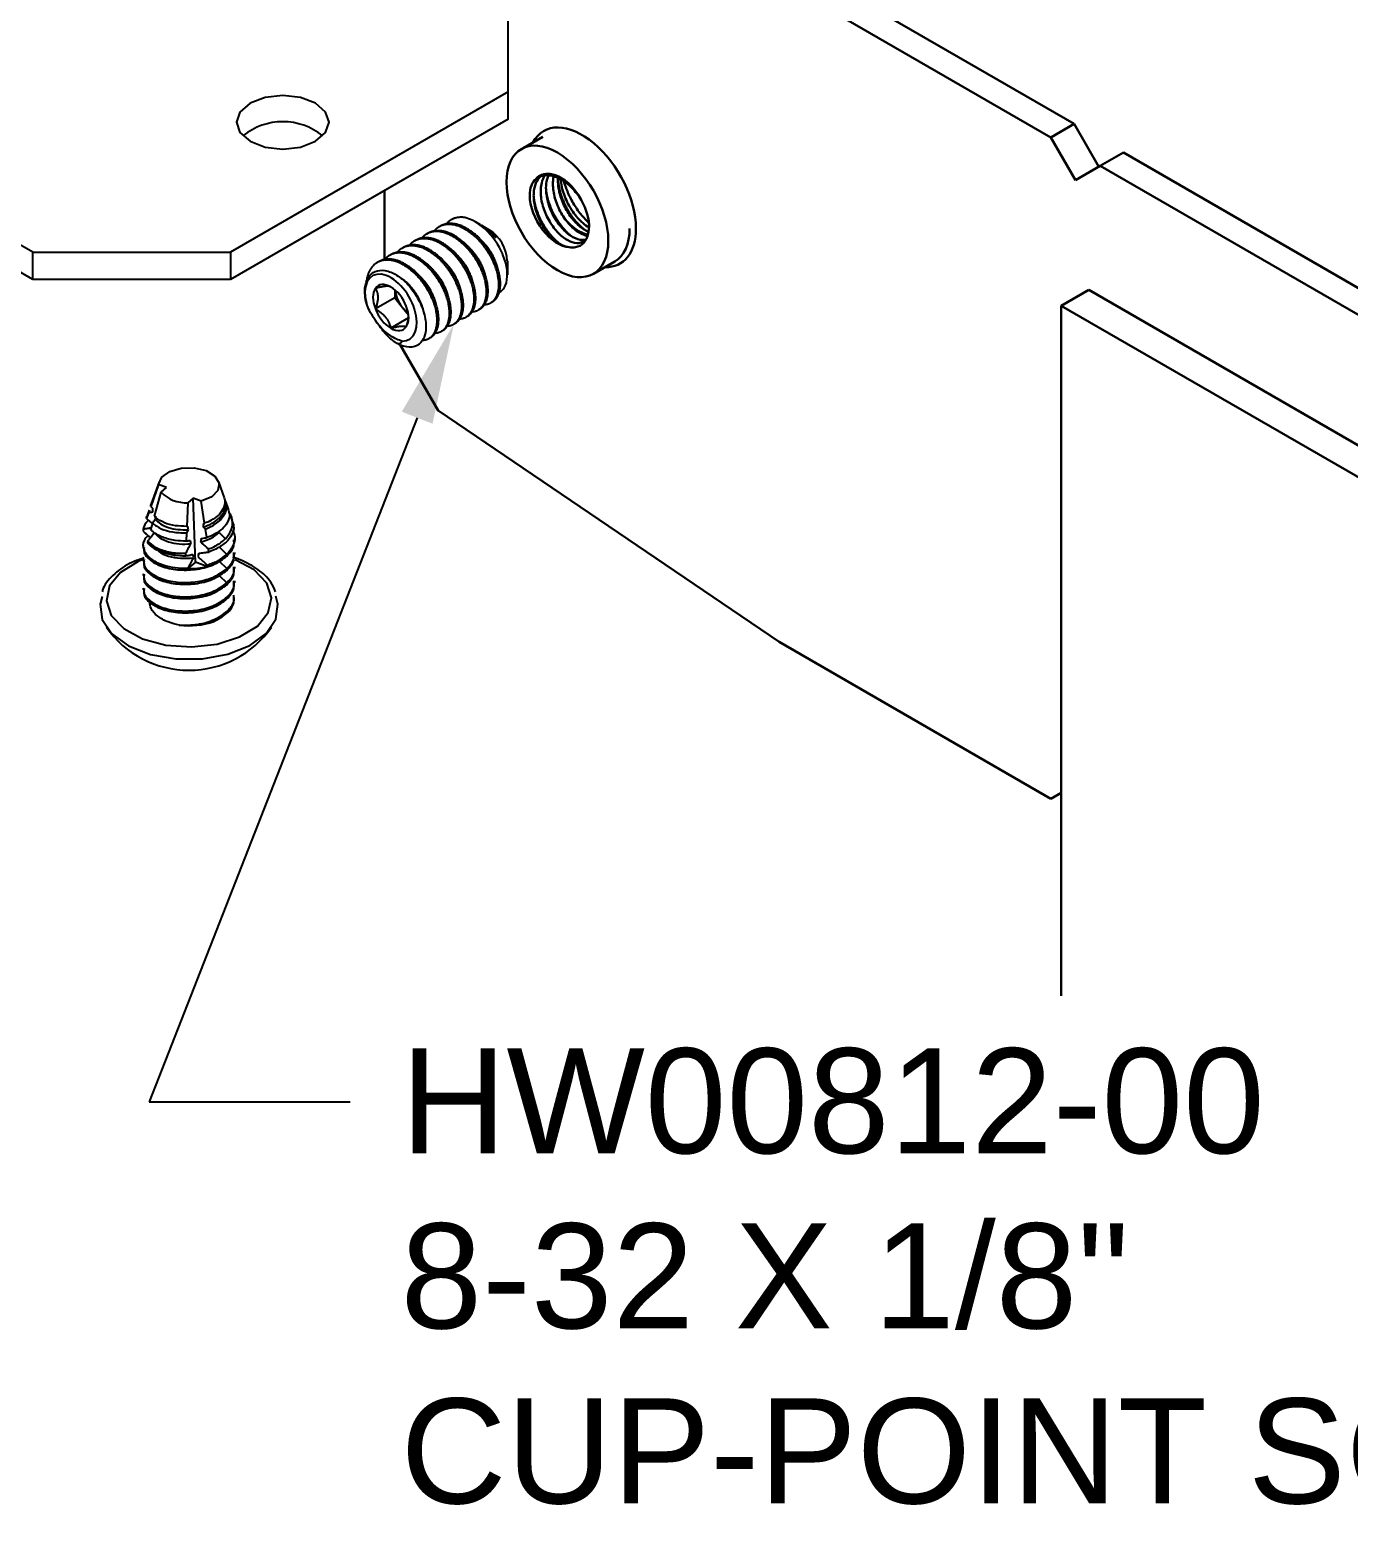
# Model space of a CAD drawing. Extents: x -0.9 to 11.7, y -14.6 to 0.
# Drawn here: x 6.532 to 8.894, y -8.118 to -5.421 of the extents above; entities that cross this region are included whole.
import ezdxf
from ezdxf import colors
from ezdxf.entities.mleader import LeaderData, LeaderLine
from ezdxf.math import Vec2, Vec3

# ---------------------------------------------------------------- set-up
doc = ezdxf.new("R2010")
doc.units = 0
doc.header["$LTSCALE"] = 0.5
doc.header["$MEASUREMENT"] = 0
for name, color, linetype in [('Brackets', 181, 'CONTINUOUS'), ('FAB DWG', 221, 'CONTINUOUS'), ('Hardware', 242, 'CONTINUOUS'), ('Housing', 150, 'CONTINUOUS'), ('Mounting', 4, 'CONTINUOUS')]:
    doc.layers.add(name, color=color, linetype=linetype)
doc.styles.get("Standard").update_dxf_attribs({"font": 'arial.ttf'})

msp = doc.modelspace()

# ---------------------------------------------------------------- linework, layer by layer
at = {"layer": 'Brackets', "lineweight": 30, "transparency": 16777216, "extrusion": (1.72083e-15, 0.816497, 0.57735)}
for p, q in [((7.9154, -5.3078), (8.4016, -5.5885)), ((7.8737, -5.3319), (8.3599, -5.6126)), ((8.4016, -5.5885), (8.3599, -5.6126)), ((8.4016, -5.5885), (8.4458, -5.6651)), ((7.4118, -5.6334), (7.45, -5.6113)), ((8.3599, -5.6126), (8.4041, -5.6891)), ((8.4041, -5.6891), (8.4482, -5.6636)), ((8.49, -5.6395), (8.4482, -5.6636)), ((8.4482, -5.6636), (9.1664, -6.0783)), ((8.49, -5.6395), (9.2081, -6.0542)), ((7.1666, -5.8313), (7.1666, -5.7079)), ((7.5408, -5.8568), (7.579, -5.8347)), ((7.2631, -6.1016), (7.1951, -5.9839)), ((7.8737, -6.5158), (7.2631, -6.1016)), ((8.3599, -6.7965), (7.8737, -6.5158)), ((8.3785, -6.7857), (8.3599, -6.7965))]:
    msp.add_line(p, q, dxfattribs=at)
at = {"layer": 'Brackets', "lineweight": 30, "transparency": 16777216}
for centre, major_axis, start_param, end_param in [((7.5202, -5.7198), (-0.0685, 0.1186), -2.356194, 0.343428), ((7.4763, -5.7451), (-0.035, 0.0606), 0.094528, 0.785398), ((7.4763, -5.7451), (0.035, -0.0606), -2.356194, -0.33992), ((7.5145, -5.723), (0.035, -0.0606), -1.337844, -0.443283), ((7.5202, -5.7198), (0.0685, -0.1186), -0.343428, 0.785398)]:
    msp.add_ellipse(centre, major_axis=major_axis, ratio=0.57735, start_param=start_param, end_param=end_param, dxfattribs=at)
at = {"layer": 'Brackets', "lineweight": 30, "transparency": 16777216, "extrusion": (-6.4674e-17, -1.65537e-16, -1)}
msp.add_ellipse((7.4763, -5.7451), major_axis=(-0.0645, 0.1117), ratio=0.57735, start_param=-0.785398, end_param=2.356194, dxfattribs=at)
at = {"layer": 'Brackets', "lineweight": 30, "transparency": 16777216, "extrusion": (-1.64541e-16, -1.59096e-16, -1)}
msp.add_ellipse((7.4763, -5.7451), major_axis=(0.0645, -0.1117), ratio=0.57735, start_param=-0.785398, end_param=2.356194, dxfattribs=at)
at = {"layer": 'Brackets', "lineweight": 30, "transparency": 16777216, "extrusion": (-2.44089e-16, -7.6826e-17, -1)}
msp.add_ellipse((7.4763, -5.7451), major_axis=(0.041, -0.071), ratio=0.57735, start_param=-1.842693, end_param=-1.057295, dxfattribs=at)
at = {"layer": 'Brackets', "lineweight": 30, "transparency": 16777216, "extrusion": (-9.61481e-17, -5.55112e-17, -1)}
msp.add_ellipse((7.5145, -5.723), major_axis=(0.0645, -0.1117), ratio=0.57735, start_param=-0.785398, end_param=0, dxfattribs=at)
at = {"layer": 'Brackets', "lineweight": 30, "transparency": 16777216}
for points, knots in [([(7.4339, -5.7124), (7.4343, -5.7059), (7.4356, -5.7), (7.4399, -5.6896), (7.4429, -5.6853), (7.4467, -5.682)], [0.14185978, 0.14185978, 0.14185978, 0.14185978, 0.16497891, 0.16497891, 0.18834457, 0.18834457, 0.18834457, 0.18834457]), ([(7.4382, -5.6866), (7.4402, -5.6841), (7.4424, -5.6825), (7.4489, -5.6784), (7.4545, -5.6771), (7.4671, -5.678), (7.474, -5.6802), (7.4851, -5.6864), (7.4892, -5.6891), (7.4972, -5.6955), (7.5011, -5.6992), (7.5048, -5.7032)], [0.0808121, 0.0808121, 0.0808121, 0.0808121, 0.1057181, 0.1057181, 0.1674943, 0.1674943, 0.2326635, 0.2326635, 0.2699734, 0.2699734, 0.3074153, 0.3074153, 0.3074153, 0.3074153]), ([(7.519, -5.7243), (7.5166, -5.7204), (7.514, -5.7167), (7.5054, -5.7058), (7.499, -5.6994), (7.4856, -5.6892), (7.4787, -5.6853), (7.4654, -5.6807), (7.4591, -5.6799), (7.4476, -5.6812), (7.4425, -5.6832), (7.4382, -5.6866)], [0.6437001, 0.6437001, 0.6437001, 0.6437001, 0.6574438, 0.6574438, 0.6852398, 0.6852398, 0.7122749, 0.7122749, 0.7385172, 0.7385172, 0.764311, 0.764311, 0.764311, 0.764311]), ([(7.4542, -5.6804), (7.4515, -5.6842), (7.4495, -5.6887), (7.4473, -5.6974), (7.4467, -5.7012), (7.4465, -5.7052)], [0.33578526, 0.33578526, 0.33578526, 0.33578526, 0.35635921, 0.35635921, 0.37061103, 0.37061103, 0.37061103, 0.37061103]), ([(7.456, -5.6996), (7.4564, -5.6939), (7.4574, -5.6886), (7.4595, -5.6827), (7.46, -5.6816), (7.4605, -5.6805)], [0.58299217, 0.58299217, 0.58299217, 0.58299217, 0.60332517, 0.60332517, 0.60848319, 0.60848319, 0.60848319, 0.60848319]), ([(7.4697, -5.6822), (7.4696, -5.6827), (7.4695, -5.6831), (7.4689, -5.6863), (7.4685, -5.6893), (7.4684, -5.6924)], [0.309942774, 0.309942774, 0.309942774, 0.309942774, 0.310582825, 0.310582825, 0.314793221, 0.314793221, 0.314793221, 0.314793221]), ([(7.5322, -5.7815), (7.5307, -5.7809), (7.5291, -5.7801), (7.522, -5.7765), (7.5164, -5.7723), (7.5056, -5.7617), (7.5005, -5.7554), (7.4912, -5.7409), (7.4872, -5.7329), (7.481, -5.7164), (7.4789, -5.7081), (7.4772, -5.6946), (7.477, -5.6896), (7.4772, -5.6851)], [0.1369066, 0.1369066, 0.1369066, 0.1369066, 0.1441572, 0.1441572, 0.1696395, 0.1696395, 0.1954074, 0.1954074, 0.2221503, 0.2221503, 0.2485381, 0.2485381, 0.266115, 0.266115, 0.266115, 0.266115]), ([(7.4821, -5.6876), (7.4822, -5.6886), (7.4823, -5.6896), (7.4836, -5.6997), (7.486, -5.7092), (7.4931, -5.7273), (7.4978, -5.7365), (7.5094, -5.7534), (7.5156, -5.7605), (7.5256, -5.7691), (7.5292, -5.7718), (7.5329, -5.7741)], [0.11971588, 0.11971588, 0.11971588, 0.11971588, 0.1217089, 0.1217089, 0.13975364, 0.13975364, 0.15645386, 0.15645386, 0.1716941, 0.1716941, 0.17956709, 0.17956709, 0.17956709, 0.17956709]), ([(7.4977, -5.809), (7.4923, -5.8085), (7.4865, -5.8065), (7.4745, -5.7994), (7.4684, -5.7943), (7.4572, -5.7818), (7.452, -5.7745), (7.4432, -5.7585), (7.4397, -5.7499), (7.435, -5.7327), (7.4338, -5.7242), (7.4338, -5.715), (7.4339, -5.7137), (7.4339, -5.7124)], [0, 0, 0, 0, 0.0272811, 0.0272811, 0.0550337, 0.0550337, 0.0823102, 0.0823102, 0.1100262, 0.1100262, 0.1372993, 0.1372993, 0.1418598, 0.1418598, 0.1418598, 0.1418598]), ([(7.4465, -5.7052), (7.4463, -5.7087), (7.4464, -5.7125), (7.4474, -5.7247), (7.4494, -5.7334), (7.4555, -5.7505), (7.4595, -5.7587), (7.4691, -5.7738), (7.4747, -5.7806), (7.4863, -5.7916), (7.4924, -5.7957), (7.5041, -5.8011), (7.5098, -5.8022), (7.5198, -5.8011), (7.524, -5.799), (7.5275, -5.7952), (7.5278, -5.7949), (7.528, -5.7947)], [0.370611, 0.370611, 0.370611, 0.370611, 0.3834609, 0.3834609, 0.411155, 0.411155, 0.4382411, 0.4382411, 0.4659552, 0.4659552, 0.4930275, 0.4930275, 0.5207618, 0.5207618, 0.5478221, 0.5478221, 0.5496492, 0.5496492, 0.5496492, 0.5496492]), ([(7.5271, -5.7957), (7.5252, -5.7961), (7.5232, -5.7963), (7.5159, -5.7961), (7.5101, -5.7944), (7.4982, -5.7878), (7.4921, -5.783), (7.4807, -5.7709), (7.4755, -5.7638), (7.4664, -5.748), (7.4627, -5.7395), (7.4576, -5.7223), (7.4561, -5.7138), (7.4559, -5.7037), (7.4559, -5.7016), (7.456, -5.6996)], [0.4283667, 0.4283667, 0.4283667, 0.4283667, 0.4391894, 0.4391894, 0.4664686, 0.4664686, 0.4939308, 0.4939308, 0.5212155, 0.5212155, 0.5486422, 0.5486422, 0.5759336, 0.5759336, 0.5829922, 0.5829922, 0.5829922, 0.5829922]), ([(7.4684, -5.6924), (7.4682, -5.6965), (7.4683, -5.7008), (7.4697, -5.7137), (7.4719, -5.7225), (7.477, -5.7359), (7.4791, -5.7405), (7.4836, -5.749), (7.486, -5.753), (7.4885, -5.7567)], [0.31479322, 0.31479322, 0.31479322, 0.31479322, 0.32045599, 0.32045599, 0.33113607, 0.33113607, 0.33697009, 0.33697009, 0.34231083, 0.34231083, 0.34231083, 0.34231083]), ([(7.4882, -5.6913), (7.4888, -5.6937), (7.4895, -5.6962), (7.4926, -5.7055), (7.4955, -5.7126), (7.5026, -5.7269), (7.5068, -5.7341), (7.516, -5.7474), (7.521, -5.7535), (7.5282, -5.7612), (7.5305, -5.7634), (7.5328, -5.7655)], [3.4890389, 3.4890389, 3.4890389, 3.4890389, 3.5767861, 3.5767861, 3.8181039, 3.8181039, 4.0679932, 4.0679932, 4.3172574, 4.3172574, 4.4320235, 4.4320235, 4.4320235, 4.4320235]), ([(7.4885, -5.7567), (7.4936, -5.7641), (7.4992, -5.7705), (7.511, -5.7808), (7.5171, -5.7845), (7.5255, -5.7877), (7.528, -5.7884), (7.5304, -5.7887)], [0, 0, 0, 0, 0.02756363, 0.02756363, 0.05479452, 0.05479452, 0.06707465, 0.06707465, 0.06707465, 0.06707465]), ([(7.5322, -5.7593), (7.5332, -5.7672), (7.5335, -5.7763), (7.53, -5.7914), (7.5273, -5.797), (7.5196, -5.8054), (7.5146, -5.8083), (7.5053, -5.8098), (7.5016, -5.8097), (7.4977, -5.809)], [0, 0, 0, 0, 0.02686857, 0.02686857, 0.04786136, 0.04786136, 0.06949624, 0.06949624, 0.08243769, 0.08243769, 0.08243769, 0.08243769])]:
    msp.add_open_spline(points, degree=3, knots=knots, dxfattribs=at)
for points, weights, knots in [([(7.5255, -5.7782), (7.5054, -5.7632), (7.4915, -5.7363), (7.4782, -5.7106), (7.4773, -5.6851)], [0.986116050117, 0.931605709243, 1, 0.934405970128, 0.981858454466], [0.53417916, 0.53417916, 0.53417916, 0.54166667, 0.54166667, 0.54884761, 0.54884761, 0.54884761]), ([(7.5016, -5.7896), (7.4826, -5.7746), (7.4694, -5.7491), (7.4588, -5.7285), (7.456, -5.7074)], [0.981239476979, 0.934837155656, 1, 0.946926223363, 0.967862127944], [0.46786626, 0.46786626, 0.46786626, 0.475, 0.475, 0.48081028, 0.48081028, 0.48081028]), ([(7.4795, -5.8023), (7.4605, -5.7874), (7.4473, -5.7618), (7.4367, -5.7413), (7.4339, -5.7201)], [0.981239476971, 0.934837155662, 1, 0.946926223373, 0.967862127937], [0.40119959, 0.40119959, 0.40119959, 0.40833333, 0.40833333, 0.41414362, 0.41414362, 0.41414362])]:
    msp.add_rational_spline(points, weights, degree=2, knots=knots, dxfattribs=at)
at = {"layer": 'Hardware', "linetype": 'Continuous', "lineweight": 25, "transparency": 16777216, "extrusion": (1.72083e-15, 0.816497, 0.57735)}
for p, q in [((7.267, -5.7713), (7.2642, -5.7729)), ((7.2877, -5.7593), (7.2863, -5.7601)), ((7.3384, -5.769), (7.3296, -5.7639)), ((7.3549, -5.7785), (7.343, -5.7717)), ((7.2228, -5.7968), (7.22, -5.7984)), ((7.2449, -5.7841), (7.2421, -5.7856)), ((7.1786, -5.8223), (7.1758, -5.8239)), ((7.2007, -5.8096), (7.1979, -5.8112)), ((7.1565, -5.8351), (7.1537, -5.8367)), ((7.3867, -5.8335), (7.3867, -5.8588)), ((7.185, -5.8998), (7.1505, -5.9197)), ((7.185, -5.8853), (7.185, -5.8998)), ((7.185, -5.8998), (7.1988, -5.917)), ((7.36, -5.9069), (7.3572, -5.9085)), ((7.1988, -5.917), (7.2097, -5.9305)), ((7.3158, -5.9325), (7.313, -5.9341)), ((7.3379, -5.9197), (7.3351, -5.9213)), ((7.2097, -5.9359), (7.1781, -5.9541)), ((7.2716, -5.958), (7.2688, -5.9596)), ((7.2937, -5.9452), (7.2909, -5.9468)), ((7.2274, -5.9835), (7.2273, -5.9836)), ((7.2495, -5.9707), (7.2468, -5.9723))]:
    msp.add_line(p, q, dxfattribs=at)
at = {"layer": 'Hardware', "linetype": 'Continuous', "lineweight": 25, "transparency": 16777216}
for p, q in [((6.7632, -6.2289), (6.7492, -6.2684)), ((6.8804, -6.2581), (6.87, -6.2289)), ((6.7621, -6.234), (6.7481, -6.2736)), ((6.755, -6.2909), (6.7668, -6.2479)), ((6.7765, -6.2396), (6.7621, -6.234)), ((6.7668, -6.2479), (6.7765, -6.2396)), ((6.7452, -6.2797), (6.7418, -6.2894)), ((6.7461, -6.28), (6.744, -6.2849)), ((6.7481, -6.2736), (6.7515, -6.2766)), ((6.8146, -6.2666), (6.8128, -6.309)), ((6.8243, -6.2584), (6.8146, -6.2666)), ((6.8284, -6.3727), (6.8243, -6.2584)), ((6.8386, -6.264), (6.8243, -6.2584)), ((6.8446, -6.3034), (6.8386, -6.264)), ((6.8798, -6.2747), (6.8708, -6.2881)), ((6.8817, -6.2758), (6.8817, -6.2657)), ((6.8872, -6.2775), (6.8821, -6.2632)), ((6.744, -6.2849), (6.7405, -6.2949)), ((6.7484, -6.315), (6.7517, -6.303)), ((6.8128, -6.309), (6.814, -6.3088)), ((6.8461, -6.3137), (6.8424, -6.3103)), ((6.8434, -6.3035), (6.8446, -6.3034)), ((6.8705, -6.2945), (6.8732, -6.2971)), ((6.8947, -6.2985), (6.8925, -6.2924)), ((6.7428, -6.3361), (6.7551, -6.3457)), ((6.8123, -6.3204), (6.8116, -6.3353)), ((6.8151, -6.3151), (6.8123, -6.3204)), ((6.8484, -6.3291), (6.8461, -6.3137)), ((6.8705, -6.3201), (6.8819, -6.3311)), ((6.8986, -6.3332), (6.8986, -6.33)), ((6.7346, -6.3428), (6.7346, -6.346)), ((6.8107, -6.357), (6.8105, -6.3616)), ((6.8105, -6.3616), (6.8105, -6.3616)), ((6.8523, -6.3548), (6.8515, -6.3495)), ((6.8705, -6.3456), (6.8845, -6.359)), ((6.8986, -6.3588), (6.8986, -6.3556)), ((6.7346, -6.3683), (6.7346, -6.3715)), ((6.8284, -6.3727), (6.8145, -6.3846)), ((6.8489, -6.3808), (6.8284, -6.3727)), ((6.8705, -6.3711), (6.8845, -6.3846)), ((6.8986, -6.3843), (6.8986, -6.3811)), ((6.7346, -6.3938), (6.7346, -6.397)), ((6.7346, -6.4194), (6.7346, -6.4226)), ((6.8705, -6.3966), (6.8845, -6.4101)), ((6.8986, -6.4098), (6.8986, -6.4066))]:
    msp.add_line(p, q, dxfattribs=at)
at = {"layer": 'Hardware', "linetype": 'Continuous', "lineweight": 25, "transparency": 16777216, "flags": 128}
for points in [[(6.7621, -6.234), (6.7678, -6.2211), (6.7823, -6.2108), (6.8028, -6.2048), (6.8258, -6.2042), (6.8472, -6.2091), (6.8631, -6.2188), (6.8707, -6.2313), (6.8686, -6.2446), (6.8573, -6.2561), (6.8386, -6.264)], [(6.7359, -6.3678), (6.7258, -6.3719), (6.6941, -6.3914), (6.6745, -6.4156), (6.6687, -6.4421), (6.6775, -6.4684), (6.6998, -6.4918), (6.7336, -6.51), (6.7755, -6.5214), (6.8214, -6.5247), (6.8669, -6.5197), (6.9074, -6.5068), (6.9391, -6.4873), (6.9587, -6.4631), (6.9645, -6.4366), (6.9558, -6.4103), (6.9334, -6.3869), (6.8996, -6.3687)], [(6.6612, -6.4344), (6.6576, -6.4484), (6.6612, -6.4757), (6.6787, -6.5012), (6.7084, -6.5226), (6.7478, -6.538), (6.7932, -6.546), (6.8408, -6.546), (6.8862, -6.5378), (6.9254, -6.5223), (6.9549, -6.5008), (6.9722, -6.4752), (6.9756, -6.4479), (6.9719, -6.4339)]]:
    msp.add_lwpolyline(points, dxfattribs=at)
at = {"layer": 'Hardware', "linetype": 'Continuous', "lineweight": 25, "transparency": 16777216}
for centre, radius, start, end in [((6.8116, -6.2037), 0.063, 224.5631, 272.6955), ((6.8594, -6.2657), 0.0223, 336.2735, 19.7425), ((6.8126, -6.2498), 0.1118, 239.0827, 268.9145), ((6.8169, -6.2488), 0.1358, 268.996, 283.6435), ((6.8166, -6.3858), 0.1806, 215.0831, 324.9169), ((6.8166, -6.3534), 0.1334, 262.5836, 289.5865)]:
    msp.add_arc(centre, radius, start, end, dxfattribs=at)
for centre, major_axis, ratio, start_param, end_param in [((7.3287, -5.8303), (-0.041, 0.071), 0.57735, -0.401026, 0), ((7.343, -5.822), (-0.0309, 0.0534), 0.57735, -1.337223, -0.737716), ((7.3549, -5.8152), (-0.0225, 0.0389), 0.57735, -2.356194, -0.785398), ((7.1781, -5.9173), (0.0328, -0.0568), 0.57735, -0.334458, 4.261449), ((7.1781, -5.9173), (-0.0226, 0.0391), 0.57735, -0.785398, 0.261799), ((7.1781, -5.9173), (-0.0226, 0.0391), 0.57735, 0.261799, 1.308997), ((7.1781, -5.9173), (-0.0226, 0.0391), 0.57735, -1.832596, -0.785398), ((7.2127, -5.8973), (0.0195, -0.0338), 0.57735, -2.231432, -1.308997), ((7.1781, -5.9173), (0.0226, -0.0391), 0.57735, -1.832596, -0.785398), ((7.2127, -5.8973), (0.0195, -0.0338), 0.57735, -1.308997, -0.910161), ((7.1781, -5.9173), (0.0226, -0.0391), 0.57735, 0.261799, 1.308997), ((7.1781, -5.9173), (0.0226, -0.0391), 0.57735, -0.785398, 0.261799), ((7.1863, -5.9126), (0.041, -0.071), 0.57735, -0.735972, 0.049426), ((6.8166, -6.0429), (0.0345, 0.4644), 0.11879, 2.106865, 2.124296), ((6.8166, -6.0429), (0.0568, 0.413), 0.076924, 2.224563, 2.242331), ((6.8166, -6.0429), (-0.0516, 0.455), 0.087058, 2.184743, 2.202005), ((6.8166, -6.0429), (0.0345, 0.4644), 0.11879, 4.107927, 4.125516), ((6.8166, -6.0429), (0.0435, 0.5851), 0.11879, 2.061924, 2.068646), ((6.8166, -6.0429), (0.0716, 0.5203), 0.076924, 2.179959, 2.186779), ((6.8166, -6.0429), (-0.0516, 0.455), 0.087058, 2.254986, 2.273088), ((6.8166, -6.0429), (0.0345, 0.4644), 0.11879, 4.035415, 4.053894), ((6.8166, -6.0429), (-0.0516, 0.455), 0.087058, 2.328929, 2.348117), ((6.8166, -6.0429), (0.0345, 0.4644), 0.11879, 3.958698, 3.978337), ((6.8166, -6.0429), (-0.0651, 0.5733), 0.087058, 2.197793, 2.199315), ((6.8166, -6.0429), (0.0435, 0.5851), 0.11879, 4.105801, 4.111201)]:
    msp.add_ellipse(centre, major_axis=major_axis, ratio=ratio, start_param=start_param, end_param=end_param, dxfattribs=at)
at = {"layer": 'Hardware', "linetype": 'Continuous', "lineweight": 25, "transparency": 16777216, "extrusion": (4.80741e-17, 2.77556e-17, -1)}
msp.add_ellipse((7.1781, -5.9173), major_axis=(-0.0309, 0.0534), ratio=0.57735, start_param=-2.356194, end_param=-1.570796, dxfattribs=at)
at = {"layer": 'Hardware', "linetype": 'Continuous', "lineweight": 25, "transparency": 16777216, "extrusion": (7.21111e-17, 4.16334e-17, -1)}
msp.add_ellipse((7.1841, -5.9189), major_axis=(-0.0322, 0.0559), ratio=0.57735, start_param=-2.673432, end_param=-2.22451, dxfattribs=at)
at = {"layer": 'Hardware', "linetype": 'Continuous', "lineweight": 25, "transparency": 16777216}
for points, weights, knots in [([(7.3462, -5.9117), (7.3523, -5.9114), (7.3572, -5.9085), (7.3728, -5.8995), (7.3715, -5.8726), (7.3701, -5.8457), (7.3517, -5.817), (7.3333, -5.7884), (7.308, -5.7754), (7.2826, -5.7623), (7.2642, -5.7729), (7.2593, -5.7757), (7.2555, -5.7802)], [0.966132343131, 0.974571886263, 1, 0.923879532511, 1, 0.923879532511, 1, 0.923879532511, 1, 0.923879532511, 1, 0.978593586385, 0.969226892414], [0.28702707, 0.28702707, 0.28702707, 0.29166667, 0.29166667, 0.30555556, 0.30555556, 0.31944444, 0.31944444, 0.33333333, 0.33333333, 0.34722222, 0.34722222, 0.35112802, 0.35112802, 0.35112802]), ([(7.36, -5.9069), (7.3756, -5.8979), (7.3742, -5.871), (7.3728, -5.8441), (7.3545, -5.8154), (7.3361, -5.7868), (7.3107, -5.7738), (7.2853, -5.7607), (7.267, -5.7713)], [1, 0.923879532511, 1, 0.923879532511, 1, 0.923879532511, 1, 0.923879532511, 1], [0.18055556, 0.18055556, 0.18055556, 0.19444444, 0.19444444, 0.20833333, 0.20833333, 0.22222222, 0.22222222, 0.23611111, 0.23611111, 0.23611111]), ([(7.307, -5.7557), (7.2953, -5.7549), (7.2863, -5.7601), (7.2814, -5.7629), (7.2776, -5.7674)], [0.961956440463, 0.9611431332, 1, 0.978593586387, 0.969226892415], [0.22902131, 0.22902131, 0.22902131, 0.23611111, 0.23611111, 0.24001691, 0.24001691, 0.24001691]), ([(7.302, -5.9372), (7.3081, -5.9369), (7.313, -5.9341), (7.3286, -5.925), (7.3273, -5.8981), (7.3259, -5.8712), (7.3075, -5.8426), (7.2892, -5.8139), (7.2638, -5.8009), (7.2384, -5.7878), (7.22, -5.7984), (7.2151, -5.8012), (7.2113, -5.8057)], [0.966132343131, 0.974571886262, 1, 0.923879532511, 1, 0.923879532511, 1, 0.923879532511, 1, 0.923879532511, 1, 0.978593586386, 0.969226892415], [0.50924929, 0.50924929, 0.50924929, 0.51388889, 0.51388889, 0.52777778, 0.52777778, 0.54166667, 0.54166667, 0.55555556, 0.55555556, 0.56944444, 0.56944444, 0.57335024, 0.57335024, 0.57335024]), ([(7.3158, -5.9325), (7.3314, -5.9235), (7.33, -5.8965), (7.3286, -5.8696), (7.3103, -5.841), (7.2919, -5.8123), (7.2665, -5.7993), (7.2411, -5.7862), (7.2228, -5.7968)], [1, 0.923879532511, 1, 0.923879532511, 1, 0.923879532511, 1, 0.923879532511, 1], [0.40277778, 0.40277778, 0.40277778, 0.41666667, 0.41666667, 0.43055556, 0.43055556, 0.44444444, 0.44444444, 0.45833333, 0.45833333, 0.45833333]), ([(7.3241, -5.9245), (7.3302, -5.9241), (7.3351, -5.9213), (7.3507, -5.9123), (7.3494, -5.8854), (7.348, -5.8584), (7.3296, -5.8298), (7.3113, -5.8012), (7.2859, -5.7881), (7.2605, -5.775), (7.2421, -5.7856), (7.2372, -5.7885), (7.2334, -5.7929)], [0.966132343131, 0.974571886263, 1, 0.923879532511, 1, 0.923879532511, 1, 0.923879532511, 1, 0.923879532511, 1, 0.978593586387, 0.969226892415], [0.39813818, 0.39813818, 0.39813818, 0.40277778, 0.40277778, 0.41666667, 0.41666667, 0.43055556, 0.43055556, 0.44444444, 0.44444444, 0.45833333, 0.45833333, 0.46223913, 0.46223913, 0.46223913]), ([(7.3379, -5.9197), (7.3535, -5.9107), (7.3521, -5.8838), (7.3507, -5.8568), (7.3324, -5.8282), (7.314, -5.7996), (7.2886, -5.7865), (7.2632, -5.7735), (7.2449, -5.7841)], [1, 0.923879532511, 1, 0.923879532511, 1, 0.923879532511, 1, 0.923879532511, 1], [0.29166667, 0.29166667, 0.29166667, 0.30555556, 0.30555556, 0.31944444, 0.31944444, 0.33333333, 0.33333333, 0.34722222, 0.34722222, 0.34722222]), ([(7.3695, -5.8467), (7.3658, -5.8307), (7.3554, -5.8149), (7.3489, -5.8052), (7.3406, -5.7974)], [0.971717193944, 0.942649064267, 1, 0.963655602871, 0.962017119834], [0.19786912, 0.19786912, 0.19786912, 0.20833333, 0.20833333, 0.21496471, 0.21496471, 0.21496471]), ([(7.2578, -5.9627), (7.2639, -5.9624), (7.2688, -5.9596), (7.2845, -5.9506), (7.2831, -5.9236), (7.2817, -5.8967), (7.2633, -5.8681), (7.245, -5.8395), (7.2196, -5.8264), (7.1942, -5.8133), (7.1758, -5.8239), (7.1709, -5.8267), (7.1671, -5.8312)], [0.966132343132, 0.974571886264, 1, 0.923879532511, 1, 0.923879532511, 1, 0.923879532511, 1, 0.923879532511, 1, 0.978593586386, 0.969226892415], [0.73147151, 0.73147151, 0.73147151, 0.73611111, 0.73611111, 0.75, 0.75, 0.76388889, 0.76388889, 0.77777778, 0.77777778, 0.79166667, 0.79166667, 0.79557247, 0.79557247, 0.79557247]), ([(7.2716, -5.958), (7.2872, -5.949), (7.2858, -5.922), (7.2845, -5.8951), (7.2661, -5.8665), (7.2477, -5.8379), (7.2223, -5.8248), (7.1969, -5.8117), (7.1786, -5.8223)], [1, 0.923879532511, 1, 0.923879532511, 1, 0.923879532511, 1, 0.923879532511, 1], [0.625, 0.625, 0.625, 0.63888889, 0.63888889, 0.65277778, 0.65277778, 0.66666667, 0.66666667, 0.68055556, 0.68055556, 0.68055556]), ([(7.2799, -5.95), (7.286, -5.9497), (7.2909, -5.9468), (7.3065, -5.9378), (7.3052, -5.9109), (7.3038, -5.8839), (7.2854, -5.8553), (7.2671, -5.8267), (7.2417, -5.8136), (7.2163, -5.8006), (7.1979, -5.8112), (7.193, -5.814), (7.1892, -5.8184)], [0.966132343132, 0.974571886263, 1, 0.923879532511, 1, 0.923879532511, 1, 0.923879532511, 1, 0.923879532511, 1, 0.978593586385, 0.969226892414], [0.6203604, 0.6203604, 0.6203604, 0.625, 0.625, 0.63888889, 0.63888889, 0.65277778, 0.65277778, 0.66666667, 0.66666667, 0.68055556, 0.68055556, 0.68446136, 0.68446136, 0.68446136]), ([(7.2937, -5.9452), (7.3093, -5.9362), (7.3079, -5.9093), (7.3065, -5.8823), (7.2882, -5.8537), (7.2698, -5.8251), (7.2444, -5.812), (7.219, -5.799), (7.2007, -5.8096)], [1, 0.923879532511, 1, 0.923879532511, 1, 0.923879532511, 1, 0.923879532511, 1], [0.51388889, 0.51388889, 0.51388889, 0.52777778, 0.52777778, 0.54166667, 0.54166667, 0.55555556, 0.55555556, 0.56944444, 0.56944444, 0.56944444]), ([(7.3253, -5.8722), (7.3216, -5.8562), (7.3112, -5.8404), (7.3047, -5.8307), (7.2964, -5.8229)], [0.97171719395, 0.94264906426, 1, 0.963655602872, 0.962017119835], [0.42009134, 0.42009134, 0.42009134, 0.43055556, 0.43055556, 0.43718693, 0.43718693, 0.43718693]), ([(7.3474, -5.8594), (7.3437, -5.8434), (7.3333, -5.8277), (7.3268, -5.8179), (7.3185, -5.8101)], [0.971717193947, 0.942649064264, 1, 0.963655602861, 0.962017119834], [0.30898023, 0.30898023, 0.30898023, 0.31944444, 0.31944444, 0.32607582, 0.32607582, 0.32607582]), ([(7.235, -5.9755), (7.2415, -5.9753), (7.2468, -5.9723), (7.2624, -5.9633), (7.261, -5.9364), (7.2596, -5.9094), (7.2412, -5.8808), (7.2229, -5.8522), (7.1975, -5.8391), (7.1721, -5.8261), (7.1537, -5.8367), (7.1374, -5.8461), (7.1344, -5.8703)], [0.965272699046, 0.973202634498, 1, 0.923879532511, 1, 0.923879532511, 1, 0.923879532511, 1, 0.923879532511, 1, 0.931919342098, 0.985618702981], [0.84233279, 0.84233279, 0.84233279, 0.84722222, 0.84722222, 0.86111111, 0.86111111, 0.875, 0.875, 0.88888889, 0.88888889, 0.90277778, 0.90277778, 0.91519973, 0.91519973, 0.91519973]), ([(7.2495, -5.9707), (7.2651, -5.9617), (7.2637, -5.9348), (7.2624, -5.9079), (7.244, -5.8792), (7.2256, -5.8506), (7.2002, -5.8376), (7.1748, -5.8245), (7.1565, -5.8351)], [1, 0.923879532511, 1, 0.923879532511, 1, 0.923879532511, 1, 0.923879532511, 1], [0.73611111, 0.73611111, 0.73611111, 0.75, 0.75, 0.76388889, 0.76388889, 0.77777778, 0.77777778, 0.79166667, 0.79166667, 0.79166667]), ([(7.2811, -5.8977), (7.2774, -5.8817), (7.267, -5.866), (7.2605, -5.8562), (7.2522, -5.8484)], [0.971717193951, 0.942649064259, 1, 0.963655602849, 0.962017119832], [0.64231356, 0.64231356, 0.64231356, 0.65277778, 0.65277778, 0.65940915, 0.65940915, 0.65940915]), ([(7.3032, -5.8849), (7.2995, -5.869), (7.2891, -5.8532), (7.2826, -5.8434), (7.2743, -5.8356)], [0.971717193963, 0.942649064248, 1, 0.96365560286, 0.962017119833], [0.53120245, 0.53120245, 0.53120245, 0.54166667, 0.54166667, 0.54829804, 0.54829804, 0.54829804]), ([(7.2379, -5.9288), (7.2353, -5.9104), (7.2228, -5.8915), (7.2114, -5.8743), (7.1958, -5.8643)], [0.985403995541, 0.932055756297, 1, 0.937821248842, 0.9772235106], [0.86260294, 0.86260294, 0.86260294, 0.875, 0.875, 0.88634509, 0.88634509, 0.88634509]), ([(7.259, -5.9104), (7.2553, -5.8945), (7.2449, -5.8787), (7.2384, -5.869), (7.2301, -5.8612)], [0.971717193953, 0.942649064258, 1, 0.963655602874, 0.962017119835], [0.75342468, 0.75342468, 0.75342468, 0.76388889, 0.76388889, 0.77052026, 0.77052026, 0.77052026]), ([(7.156, -5.9479), (7.1696, -5.9686), (7.1864, -5.9794), (7.1878, -5.9803), (7.1891, -5.9811)], [0.971959105886, 0.942411878293, 1, 0.99510734217, 0.990843637404], [0.93393695, 0.93393695, 0.93393695, 0.94444444, 0.94444444, 0.94533716, 0.94533716, 0.94533716])]:
    msp.add_rational_spline(points, weights, degree=2, knots=knots, dxfattribs=at)
for points, knots in [([(7.3723, -5.8899), (7.3738, -5.8891), (7.3752, -5.8882), (7.3803, -5.8837), (7.3833, -5.8788), (7.3869, -5.8655), (7.387, -5.8576), (7.3852, -5.8419), (7.3829, -5.8332), (7.3753, -5.8142), (7.3702, -5.8051), (7.359, -5.7891), (7.3524, -5.7816), (7.3422, -5.7726), (7.339, -5.7701), (7.3309, -5.7645), (7.3259, -5.7617), (7.3162, -5.7576), (7.3115, -5.7563), (7.307, -5.7557)], [2.154587, 2.154587, 2.154587, 2.154587, 2.31304, 2.31304, 2.849391, 2.849391, 3.473446, 3.473446, 4.173484, 4.173484, 4.976437, 4.976437, 5.856078, 5.856078, 6.231249, 6.231249, 6.819516, 6.819516, 7.39201, 7.39201, 7.39201, 7.39201]), ([(7.3384, -5.769), (7.342, -5.7711), (7.3456, -5.7735), (7.3552, -5.7809), (7.3609, -5.7864), (7.3659, -5.7923)], [0.23056084, 0.23056084, 0.23056084, 0.23056084, 0.26434122, 0.26434122, 0.32097852, 0.32097852, 0.32097852, 0.32097852]), ([(7.1343, -5.9095), (7.1331, -5.9049), (7.1323, -5.9003), (7.1313, -5.8906), (7.1314, -5.8861), (7.1324, -5.8754), (7.1343, -5.8692), (7.1409, -5.8582), (7.1455, -5.8548), (7.1551, -5.8506), (7.1611, -5.85), (7.1751, -5.8521), (7.1822, -5.8553), (7.1919, -5.8613), (7.1954, -5.8638), (7.2058, -5.8725), (7.2124, -5.8797), (7.221, -5.8917), (7.2237, -5.8959), (7.2309, -5.9087), (7.2347, -5.9177), (7.2402, -5.9365), (7.2411, -5.9453), (7.2408, -5.9592), (7.2397, -5.965), (7.2358, -5.9751), (7.2329, -5.9793), (7.2292, -5.9823)], [0.000001, 0.000001, 0.000001, 0.000001, 0.038092, 0.038092, 0.083446, 0.083446, 0.171351, 0.171351, 0.27643, 0.27643, 0.398857, 0.398857, 0.542426, 0.542426, 0.623897, 0.623897, 0.792126, 0.792126, 0.875576, 0.875576, 1.045947, 1.045947, 1.238697, 1.238697, 1.406866, 1.406866, 1.579245, 1.579245, 1.579245, 1.579245]), ([(7.1473, -5.9351), (7.1454, -5.9323), (7.1427, -5.9281), (7.1377, -5.9183), (7.1359, -5.914), (7.1343, -5.9095)], [-0.08386816, -0.08386816, -0.08386816, -0.08386816, -0.03680943, -0.03680943, -0.000001, -0.000001, -0.000001, -0.000001]), ([(7.1891, -5.9811), (7.1915, -5.9816), (7.1935, -5.9816), (7.1966, -5.9802), (7.1977, -5.979), (7.1983, -5.9771)], [0, 0, 0, 0, 0.04552346, 0.04552346, 0.09110237, 0.09110237, 0.09110237, 0.09110237]), ([(6.7515, -6.2836), (6.7501, -6.2838), (6.7476, -6.2843), (6.7452, -6.2847), (6.744, -6.2849)], [0, 0, 0, 0, 0.553329, 1, 1, 1, 1]), ([(6.7481, -6.2736), (6.7481, -6.2726), (6.7482, -6.2709), (6.7493, -6.2693), (6.7497, -6.2686)], [0, 0, 0, 0, 0.597927, 1, 1, 1, 1]), ([(6.8705, -6.2945), (6.8748, -6.2897), (6.8814, -6.2824), (6.8806, -6.2741), (6.8804, -6.2713)], [0, 0, 0, 0, 0.662158, 1, 1, 1, 1]), ([(6.8732, -6.2971), (6.8765, -6.2928), (6.8832, -6.2841), (6.8854, -6.2719), (6.8822, -6.2653), (6.8813, -6.2635)], [0, 0, 0, 0, 0.410283, 0.832713, 1, 1, 1, 1]), ([(6.8864, -6.2777), (6.8876, -6.2811), (6.8905, -6.2895), (6.8866, -6.3018), (6.8799, -6.3094), (6.8771, -6.3125)], [0, 0, 0, 0, 0.283174, 0.705394, 1, 1, 1, 1]), ([(6.8819, -6.3311), (6.8855, -6.3269), (6.8932, -6.3177), (6.8953, -6.3016), (6.8933, -6.2895), (6.8883, -6.2844), (6.8881, -6.2842)], [0, 0, 0, 0, 0.289061, 0.634043, 0.979457, 1, 1, 1, 1]), ([(6.744, -6.298), (6.7423, -6.2997), (6.7369, -6.3047), (6.7357, -6.3105), (6.7348, -6.3144)], [0, 0, 0, 0, 0.3290711, 1, 1, 1, 1]), ([(6.7405, -6.2949), (6.7405, -6.2944), (6.7407, -6.2926), (6.7418, -6.2909), (6.7425, -6.2897)], [0, 0, 0, 0, 0.303953, 1, 1, 1, 1]), ([(6.7405, -6.2949), (6.7416, -6.2959), (6.7452, -6.2991), (6.7488, -6.3022), (6.7513, -6.3043)], [0, 0, 0, 0, 0.311744, 1, 1, 1, 1]), ([(6.7517, -6.303), (6.7522, -6.3023), (6.7537, -6.3001), (6.7553, -6.298), (6.7564, -6.2965)], [0, 0, 0, 0, 0.302927, 1, 1, 1, 1]), ([(6.7517, -6.303), (6.7539, -6.305), (6.7602, -6.3105), (6.7759, -6.3171), (6.7951, -6.3205), (6.8077, -6.3204), (6.8123, -6.3204)], [0, 0, 0, 0, 0.17859, 0.499536, 0.816877, 1, 1, 1, 1]), ([(6.8128, -6.309), (6.8058, -6.3088), (6.7913, -6.3084), (6.7719, -6.3029), (6.7604, -6.2963), (6.7559, -6.2918), (6.755, -6.2909)], [0, 0, 0, 0, 0.2892147, 0.6028235, 0.9172916, 1, 1, 1, 1]), ([(6.7564, -6.2965), (6.7592, -6.2993), (6.765, -6.3051), (6.7795, -6.3113), (6.7966, -6.315), (6.809, -6.3151), (6.8151, -6.3151)], [0, 0, 0, 0, 0.2476686, 0.5055225, 0.7576665, 1, 1, 1, 1]), ([(6.8424, -6.3103), (6.848, -6.3082), (6.859, -6.304), (6.8667, -6.2977), (6.8705, -6.2945)], [0, 0, 0, 0, 0.508709, 1, 1, 1, 1]), ([(6.8708, -6.2881), (6.8662, -6.2919), (6.8588, -6.2979), (6.8484, -6.3019), (6.8446, -6.3034)], [0, 0, 0, 0, 0.625129, 1, 1, 1, 1]), ([(6.8461, -6.3137), (6.8525, -6.3109), (6.8631, -6.3063), (6.8703, -6.2997), (6.8732, -6.2971)], [0, 0, 0, 0, 0.6080917, 1, 1, 1, 1]), ([(6.8937, -6.2988), (6.8949, -6.3019), (6.8983, -6.3105), (6.8946, -6.3241), (6.8869, -6.333), (6.8834, -6.3369)], [0, 0, 0, 0, 0.240366, 0.662643, 1, 1, 1, 1]), ([(6.7433, -6.3253), (6.7407, -6.3282), (6.7331, -6.3361), (6.7343, -6.3512), (6.7463, -6.3672), (6.7674, -6.3779), (6.7913, -6.3835), (6.8068, -6.3837), (6.8144, -6.3839)], [0, 0, 0, 0, 0.111679, 0.314637, 0.509549, 0.710743, 0.858211, 1, 1, 1, 1]), ([(6.7493, -6.3119), (6.7472, -6.3122), (6.7438, -6.3128), (6.739, -6.3136), (6.7362, -6.3141), (6.7348, -6.3144)], [0, 0, 0, 0, 0.417151, 0.708574, 1, 1, 1, 1]), ([(6.7348, -6.3178), (6.7362, -6.3191), (6.739, -6.3216), (6.7434, -6.3254), (6.7463, -6.3278), (6.7479, -6.3291)], [0, 0, 0, 0, 0.328016, 0.656035, 1, 1, 1, 1]), ([(6.7428, -6.3361), (6.7438, -6.3347), (6.7458, -6.3319), (6.7498, -6.3264), (6.7528, -6.3224), (6.7547, -6.3197)], [0, 0, 0, 0, 0.252417, 0.504835, 1, 1, 1, 1]), ([(6.8116, -6.3353), (6.805, -6.3351), (6.79, -6.3346), (6.769, -6.3291), (6.7552, -6.3216), (6.7498, -6.3164), (6.7484, -6.315)], [0, 0, 0, 0, 0.252713, 0.571095, 0.890838, 1, 1, 1, 1]), ([(6.7547, -6.3197), (6.7576, -6.323), (6.7633, -6.3298), (6.7793, -6.3369), (6.7988, -6.341), (6.8129, -6.3405), (6.8197, -6.3403)], [0, 0, 0, 0, 0.24779, 0.505775, 0.75792, 1, 1, 1, 1]), ([(6.8116, -6.3353), (6.8126, -6.3351), (6.8149, -6.3348), (6.8172, -6.3343), (6.8186, -6.334)], [0, 0, 0, 0, 0.429588, 1, 1, 1, 1]), ([(6.838, -6.3371), (6.8445, -6.3349), (6.8573, -6.3307), (6.8662, -6.3236), (6.8705, -6.3201)], [0, 0, 0, 0, 0.50834, 1, 1, 1, 1]), ([(6.8515, -6.3495), (6.8508, -6.3489), (6.8489, -6.347), (6.8444, -6.3429), (6.8405, -6.3394), (6.838, -6.3371)], [0, 0, 0, 0, 0.14554, 0.437363, 1, 1, 1, 1]), ([(6.8391, -6.3304), (6.841, -6.3301), (6.8441, -6.3297), (6.8472, -6.3293), (6.8484, -6.3291)], [0, 0, 0, 0, 0.609568, 1, 1, 1, 1]), ([(6.8771, -6.3125), (6.8726, -6.3162), (6.8646, -6.3228), (6.8533, -6.3272), (6.8484, -6.3291)], [0, 0, 0, 0, 0.56887, 1, 1, 1, 1]), ([(6.8515, -6.3495), (6.8529, -6.3489), (6.8621, -6.3454), (6.873, -6.3392), (6.8801, -6.3328), (6.8819, -6.3311)], [0, 0, 0, 0, 0.115809, 0.765213, 1, 1, 1, 1]), ([(6.8834, -6.3369), (6.8777, -6.3415), (6.8689, -6.3485), (6.8566, -6.3531), (6.8523, -6.3548)], [0, 0, 0, 0, 0.649225, 1, 1, 1, 1]), ([(6.8845, -6.359), (6.8893, -6.3531), (6.899, -6.341), (6.9008, -6.3251), (6.8955, -6.3176), (6.8947, -6.3164)], [0, 0, 0, 0, 0.449384, 0.910592, 1, 1, 1, 1]), ([(6.8845, -6.3622), (6.8899, -6.3562), (6.8983, -6.3471), (6.8973, -6.3368), (6.897, -6.3332)], [0, 0, 0, 0, 0.654264, 1, 1, 1, 1]), ([(6.7363, -6.3655), (6.7288, -6.368), (6.708, -6.3748), (6.6828, -6.3933), (6.6648, -6.412), (6.6618, -6.4241), (6.6613, -6.4263)], [0, 0, 0, 0, 0.2005884, 0.5597864, 0.9214503, 1, 1, 1, 1]), ([(6.7362, -6.346), (6.7359, -6.3488), (6.7349, -6.3571), (6.7468, -6.3704), (6.7692, -6.3823), (6.7997, -6.3879), (6.8324, -6.3866), (6.8633, -6.378), (6.8775, -6.3674), (6.8845, -6.3622)], [0, 0, 0, 0, 0.076242, 0.227176, 0.382973, 0.53877, 0.689703, 0.846866, 1, 1, 1, 1]), ([(6.7426, -6.339), (6.7461, -6.3423), (6.7534, -6.3489), (6.77, -6.3561), (6.7894, -6.3608), (6.8035, -6.3613), (6.8105, -6.3616)], [0, 0, 0, 0, 0.247631, 0.504277, 0.756424, 1, 1, 1, 1]), ([(6.7551, -6.3457), (6.762, -6.3487), (6.7758, -6.3546), (6.7964, -6.3571), (6.8081, -6.357), (6.8107, -6.357)], [0, 0, 0, 0, 0.438042, 0.8761, 1, 1, 1, 1]), ([(6.7609, -6.3514), (6.7615, -6.3521), (6.7652, -6.3568), (6.7795, -6.3625), (6.8011, -6.3669), (6.8169, -6.3658), (6.8246, -6.3653)], [0, 0, 0, 0, 0.064926, 0.38546, 0.698434, 1, 1, 1, 1]), ([(6.8105, -6.3616), (6.8115, -6.3614), (6.8137, -6.3611), (6.818, -6.3604), (6.8212, -6.3596), (6.8234, -6.3591)], [0, 0, 0, 0, 0.249848, 0.499699, 1, 1, 1, 1]), ([(6.8197, -6.3403), (6.8181, -6.3433), (6.8156, -6.3478), (6.8126, -6.3534), (6.8112, -6.356), (6.8107, -6.357)], [0, 0, 0, 0, 0.541105, 0.811676, 1, 1, 1, 1]), ([(6.8246, -6.3653), (6.8229, -6.3684), (6.8203, -6.373), (6.8169, -6.3792), (6.8152, -6.3823), (6.8144, -6.3839)], [0, 0, 0, 0, 0.499961, 0.749977, 1, 1, 1, 1]), ([(6.8493, -6.3782), (6.848, -6.377), (6.8447, -6.3739), (6.8394, -6.3691), (6.8353, -6.3655), (6.8332, -6.3638)], [0, 0, 0, 0, 0.246446, 0.623126, 1, 1, 1, 1]), ([(6.8344, -6.3571), (6.8375, -6.3568), (6.8422, -6.3562), (6.8481, -6.3554), (6.8509, -6.355), (6.8523, -6.3548)], [0, 0, 0, 0, 0.51844, 0.777745, 1, 1, 1, 1]), ([(6.8493, -6.3782), (6.8563, -6.3756), (6.8701, -6.3706), (6.8797, -6.3629), (6.8845, -6.359)], [0, 0, 0, 0, 0.508679, 1, 1, 1, 1]), ([(6.8845, -6.3846), (6.8899, -6.3786), (6.8983, -6.3694), (6.8973, -6.3591), (6.897, -6.3556)], [0, 0, 0, 0, 0.654264, 1, 1, 1, 1]), ([(6.8845, -6.3877), (6.8899, -6.3818), (6.8983, -6.3726), (6.8973, -6.3623), (6.897, -6.3588)], [0, 0, 0, 0, 0.654264, 1, 1, 1, 1]), ([(6.9715, -6.4259), (6.9691, -6.42), (6.9631, -6.4052), (6.9413, -6.3855), (6.9189, -6.3731), (6.9029, -6.3665), (6.8984, -6.3651), (6.8954, -6.3642)], [0, 0, 0, 0, 0.215585, 0.546434, 0.880774, 0.919383, 1, 1, 1, 1]), ([(6.7362, -6.3683), (6.7359, -6.3711), (6.7349, -6.3794), (6.7468, -6.3927), (6.7692, -6.4046), (6.7997, -6.4103), (6.8324, -6.4089), (6.8633, -6.4003), (6.8775, -6.3898), (6.8845, -6.3846)], [0, 0, 0, 0, 0.076242, 0.227176, 0.382973, 0.53877, 0.689703, 0.846866, 1, 1, 1, 1]), ([(6.7362, -6.3715), (6.7359, -6.3743), (6.7349, -6.3826), (6.7468, -6.3959), (6.7692, -6.4078), (6.7997, -6.4135), (6.8324, -6.4121), (6.8633, -6.4035), (6.8775, -6.3929), (6.8845, -6.3877)], [0, 0, 0, 0, 0.076242, 0.227176, 0.382973, 0.53877, 0.689703, 0.846866, 1, 1, 1, 1]), ([(6.8845, -6.4101), (6.8899, -6.4041), (6.8983, -6.395), (6.8973, -6.3846), (6.897, -6.3811)], [0, 0, 0, 0, 0.654264, 1, 1, 1, 1]), ([(6.8845, -6.4133), (6.8899, -6.4073), (6.8983, -6.3981), (6.8973, -6.3878), (6.897, -6.3843)], [0, 0, 0, 0, 0.654264, 1, 1, 1, 1]), ([(6.7362, -6.3939), (6.7359, -6.3966), (6.7349, -6.4049), (6.7468, -6.4183), (6.7692, -6.4301), (6.7997, -6.4358), (6.8324, -6.4344), (6.8633, -6.4258), (6.8775, -6.4153), (6.8845, -6.4101)], [0, 0, 0, 0, 0.076242, 0.227176, 0.382973, 0.53877, 0.689703, 0.846866, 1, 1, 1, 1]), ([(6.7362, -6.397), (6.7359, -6.3998), (6.7349, -6.4081), (6.7468, -6.4215), (6.7692, -6.4333), (6.7997, -6.439), (6.8324, -6.4376), (6.8633, -6.429), (6.8775, -6.4185), (6.8845, -6.4133)], [0, 0, 0, 0, 0.076242, 0.227176, 0.382973, 0.53877, 0.689703, 0.846866, 1, 1, 1, 1]), ([(6.7362, -6.4194), (6.7359, -6.4222), (6.7349, -6.4305), (6.7468, -6.4438), (6.7693, -6.4556), (6.7997, -6.4613), (6.8325, -6.46), (6.863, -6.4512), (6.8858, -6.4363), (6.8981, -6.4204), (6.8973, -6.4101), (6.897, -6.4066)], [0, 0, 0, 0, 0.061782, 0.184089, 0.310337, 0.436585, 0.558892, 0.686247, 0.810337, 0.934427, 1, 1, 1, 1]), ([(6.7362, -6.4226), (6.7359, -6.4253), (6.7349, -6.4336), (6.7468, -6.447), (6.7693, -6.4588), (6.7997, -6.4645), (6.8325, -6.4632), (6.863, -6.4543), (6.8858, -6.4395), (6.8981, -6.4236), (6.8973, -6.4133), (6.897, -6.4098)], [0, 0, 0, 0, 0.061782, 0.184089, 0.310337, 0.436585, 0.558892, 0.686247, 0.810337, 0.934427, 1, 1, 1, 1]), ([(6.7994, -6.4856), (6.7926, -6.484), (6.7776, -6.4804), (6.7597, -6.47), (6.7475, -6.4574), (6.7469, -6.4484), (6.7466, -6.4444)], [0, 0, 0, 0, 0.232817, 0.510296, 0.787177, 1, 1, 1, 1]), ([(6.7994, -6.4856), (6.8103, -6.4857), (6.8321, -6.4859), (6.863, -6.4766), (6.8858, -6.4618), (6.8981, -6.4459), (6.8973, -6.4357), (6.897, -6.4321)], [0, 0, 0, 0, 0.222392, 0.4469, 0.665652, 0.884404, 1, 1, 1, 1]), ([(6.8613, -6.479), (6.8696, -6.4744), (6.8861, -6.4654), (6.8981, -6.4491), (6.8973, -6.4388), (6.897, -6.4353)], [0, 0, 0, 0, 0.400573, 0.792757, 1, 1, 1, 1])]:
    msp.add_open_spline(points, degree=3, knots=knots, dxfattribs=at)
for points, weights in [([(7.1781, -5.8804), (7.1723, -5.8771), (7.1505, -5.8829)], [1.46775595856, 1.69481859556, 1.46775595856]), ([(7.1505, -5.8829), (7.1585, -5.8967), (7.1505, -5.9197)], [1.46775595856, 1.69481859556, 1.46775595856]), ([(7.1505, -5.9197), (7.1723, -5.9323), (7.1781, -5.9541)], [1.46775595856, 1.69481859556, 1.46775595856]), ([(7.2058, -5.9516), (7.2095, -5.9409), (7.21, -5.9331)], [1.46775595856, 1.5657743606, 1.57916759255]), ([(7.1781, -5.9541), (7.1999, -5.9483), (7.2058, -5.9516)], [1.46775595856, 1.69481859556, 1.46775595856]), ([(7.2274, -5.9835), (7.2283, -5.983), (7.2292, -5.9823)], [1, 0.99510734217, 0.990843637404])]:
    msp.add_rational_spline(points, weights, degree=2, dxfattribs=at)
at = {"layer": 'Housing', "lineweight": 30, "transparency": 16777216, "extrusion": (1.72083e-15, 0.816497, 0.57735)}
for p, q in [((8.3785, -5.914), (8.428, -5.8854)), ((11.1307, -7.4458), (8.428, -5.8854)), ((11.1156, -7.4942), (8.3785, -5.914)), ((8.3785, -7.1493), (8.3785, -5.914))]:
    msp.add_line(p, q, dxfattribs=at)
at = {"layer": 'Mounting', "linetype": 'Continuous', "transparency": 16777216}
for p, q in [((7.388, -5.5313), (7.388, -5.3273)), ((6.5372, -5.8183), (5.7692, -5.375)), ((6.5372, -5.8671), (5.7692, -5.4239)), ((7.388, -5.5313), (6.8908, -5.8183)), ((7.388, -5.5801), (7.388, -5.5313)), ((7.388, -5.5801), (6.8908, -5.8671)), ((6.5372, -5.8183), (6.8908, -5.8183)), ((6.5372, -5.8671), (6.5372, -5.8183)), ((6.8908, -5.8183), (6.8908, -5.8671)), ((6.8908, -5.8671), (6.5372, -5.8671))]:
    msp.add_line(p, q, dxfattribs=at)
at = {"layer": 'Mounting', "linetype": 'Continuous', "transparency": 16777216, "flags": 128}
msp.add_lwpolyline([(7.0434, -5.6194), (7.0614, -5.6038), (7.0677, -5.5855), (7.0614, -5.5672), (7.0434, -5.5516), (7.0165, -5.5413), (6.9847, -5.5376), (6.9529, -5.5413), (6.926, -5.5516), (6.908, -5.5672), (6.9017, -5.5855), (6.908, -5.6038), (6.926, -5.6194), (6.9529, -5.6298), (6.9847, -5.6334), (7.0165, -5.6298), (7.0434, -5.6194)], dxfattribs=at)
at = {"layer": 'Mounting', "linetype": 'Continuous', "transparency": 16777216}
msp.add_arc((6.9847, -5.6974), 0.1129, 50.767, 129.233, dxfattribs=at)

# ---------------------------------------------------------------- leaders
at = {"layer": 'FAB DWG', "ltscale": 0.5, "transparency": 16777216}
ml = msp.add_multileader_mtext('Standard', dxfattribs=at)
ml.set_content('HW00812-00\\P8-32 X 1/8" CUP-POINT SCREW', color=256)
ml.set_leader_properties()
ml.build(insert=Vec2(0, 0))
ml.multileader.update_dxf_attribs({"dogleg_length": 0.234, "arrow_head_size": 0.18})
ctx = ml.context
ctx.base_point, ctx.char_height, ctx.arrow_head_size, ctx.landing_gap_size, ctx.plane_origin = Vec3(7.1055, -7.3388), 0.188, 0.18, 0.09, Vec3(10.3228, -5.1992)
notes = []
notes.append((ctx, [(0, (1, 1, 0), (6.7455, -7.3388), (1, 0), 0.36, [(0, [(7.2909, -5.9468)], 0, [])])]))
ctx.mtext.insert, ctx.mtext.rotation, ctx.mtext.width, ctx.mtext.flow_direction = Vec3(7.1955, -7.2432), 6.283185, 2.763752, 5
for ctx, leaders in notes:
    for number, flags, end, landing, length, lines in leaders:
        leader = LeaderData()
        leader.index, (leader.has_last_leader_line, leader.has_dogleg_vector, leader.attachment_direction) = number, flags
        leader.last_leader_point, leader.dogleg_vector, leader.dogleg_length = Vec3(end), Vec3(landing), length
        for number, points, colour, breaks in lines:
            line = LeaderLine()
            line.index, line.vertices, line.color, line.breaks = number, Vec3.list(points), colors.encode_raw_color(colour), breaks
            leader.lines.append(line)
        ctx.leaders.append(leader)

doc.saveas('drawing.dxf')
